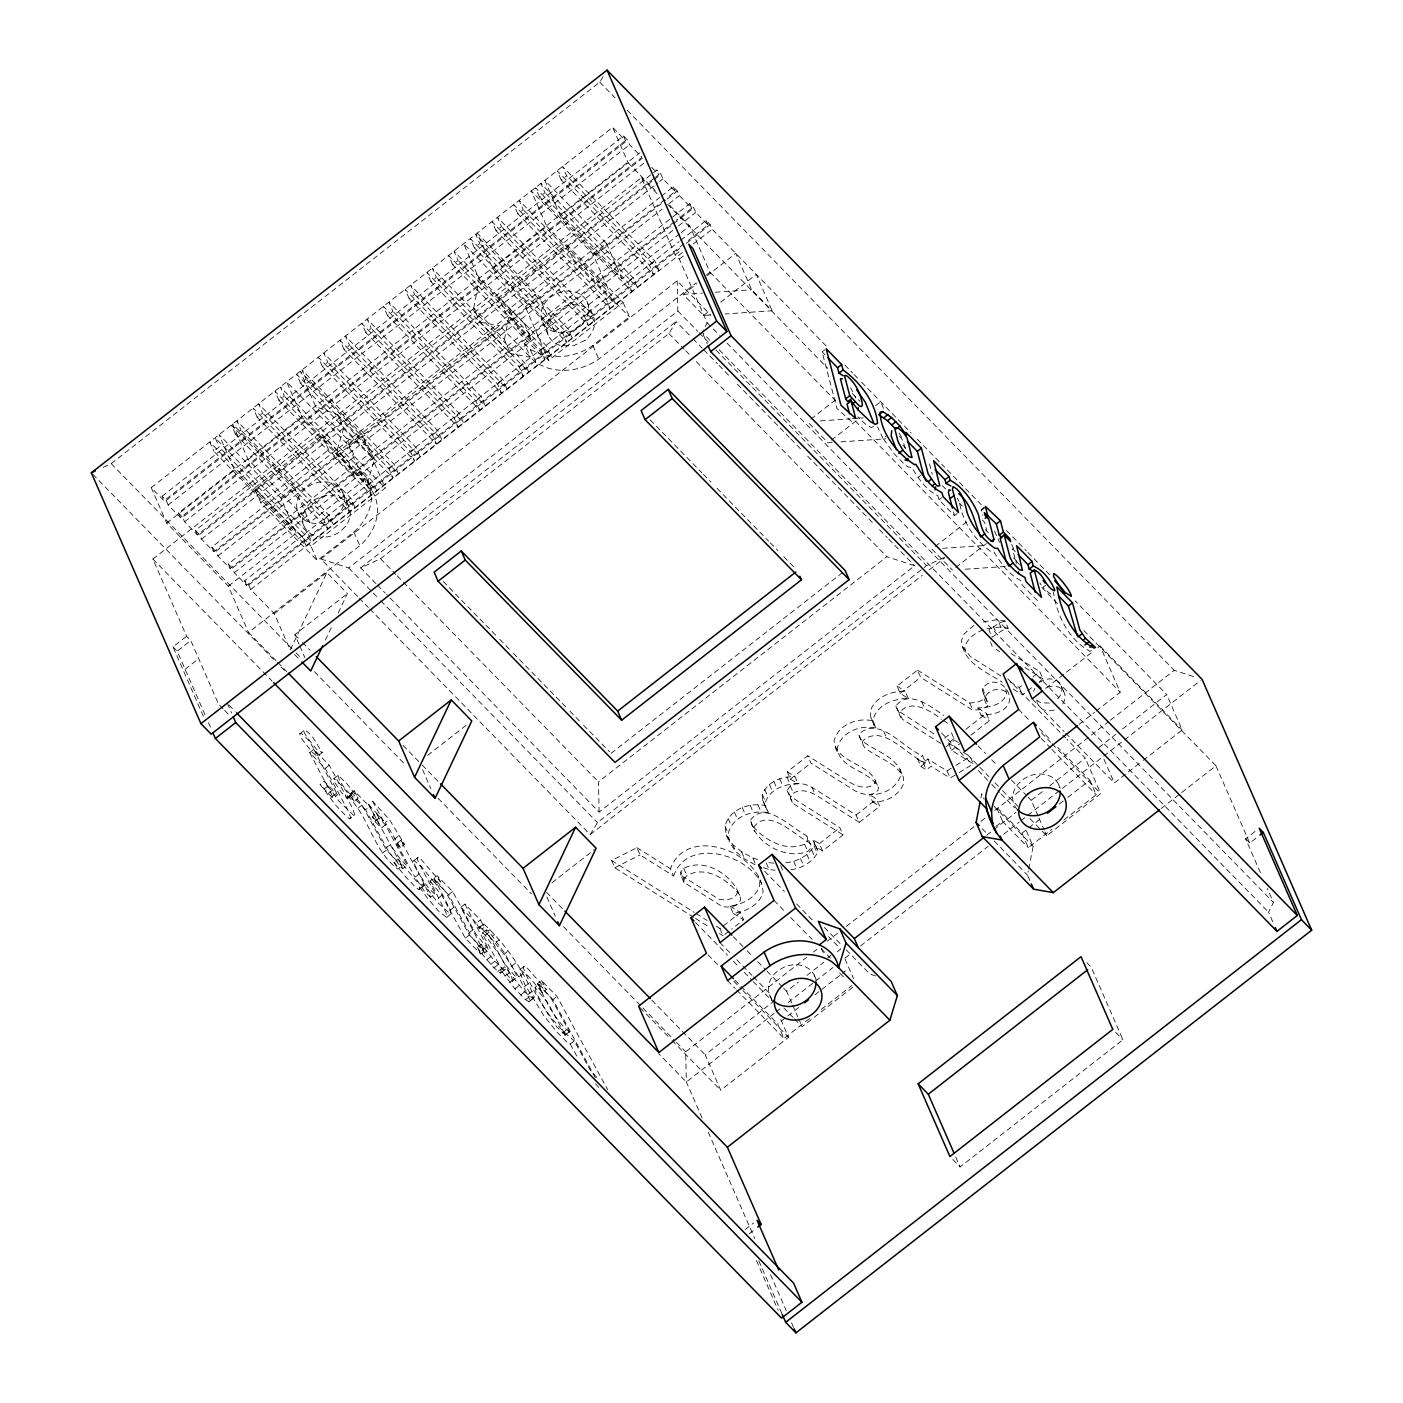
<?xml version="1.0" encoding="UTF-8"?>
<svg xmlns="http://www.w3.org/2000/svg" width="1403" height="1403" viewBox="0 0 1403 1403"><rect width="100%" height="100%" fill="white"/><g stroke="black" fill="none" stroke-linecap="round" stroke-linejoin="round"><path stroke-width="0.75" stroke-dasharray="5 3.75" d="M680.736 875.121L680.771 872.07L683.699 868.369C705.604 856.847 735.838 876.524 740.661 899.446C738.697 907.127 728.823 907.636 722.387 906.619L683.927 882.399L680.736 875.121L719.213 899.341C725.649 900.358 735.523 899.849 737.487 892.185L736.645 888.011M683.927 882.399L683.945 879.348L680.771 872.07M693.731 917.334L614.777 867.738L611.603 860.46L636.927 847.675L640.101 854.953L673.65 876.016L670.476 868.738C686.418 824.666 759.935 850.902 763.057 891.677C760.023 905.023 745.694 911.74 733.208 913.318L730.034 906.04C742.52 904.461 756.848 897.745 759.882 884.399L758.339 876.191M673.65 876.016C686.751 837.398 746.256 853.392 761.513 883.452M347.593 795.922C369.27 816.774 373.058 850.639 397.821 869.071L401.889 865.897L369.69 806.62L354.205 790.766L347.593 795.922L347.155 798.412L341.332 792.362L334.23 781.611L333.932 778.56L338.018 775.385L346.506 783.172L358.151 798.079L354.082 801.253L342.437 786.346L333.932 778.56M785.838 862.775C796.974 861.74 808.496 855.9 814.073 845.921L814.371 842.519L812.144 839.012M790.994 869.702C801.446 868.457 812.039 862.512 817.247 853.199L817.546 849.797L814.371 842.519M1005.846 689.013L1006.547 693.1C1003.706 705.446 988.501 707.48 977.838 707.936L981.013 715.214C991.693 714.741 1006.88 712.706 1009.722 700.378C1010.616 685.839 992.131 674.65 982.784 688.364L982.451 690.977L988.308 704.692L987.344 706.393L980.732 709.515L972.893 710.286L920.684 677.368L917.509 670.108L897.026 686.102L900.2 693.363L908.267 698.431C894.483 698.326 877.787 704.359 873.35 718.687L874.122 725.298L875.91 728.052C860.565 724.579 841.256 731.822 837.223 748.167C839.818 769.861 870.088 769.984 878.541 787.907L877.98 790.205C872.368 797.342 861.933 794.273 855.041 790.836L810.916 763.074L807.742 755.814L787.258 771.79L790.433 779.068L798.114 783.891C785.382 783.47 770.194 789.03 765.529 801.867L765.74 807.286L768.563 812.811C752.657 809.584 732.594 816.3 728.227 833.417L729.35 842.203L735.821 851.709L744.677 859.022L756.059 865.283L752.867 858.005L741.503 851.744L732.647 844.448L726.175 834.925L725.053 826.139C729.42 809.04 749.483 802.306 765.389 805.532L768.563 812.811M982.784 688.364L988.308 704.692M473.67 308.099L479.23 279.25L463.656 243.719L525.266 306.783L548.696 360.413L623.072 302.346L566.602 244.525L498.749 297.506L505.098 312.045L530.878 338.421L524.354 343.525L530.299 357.151L510.569 353.661L479.826 322.181L473.67 308.099L504.414 339.579L510.569 353.661M504.414 339.579L510.043 310.8L479.23 279.25M980.925 797.816L981.732 793.712L984.117 799.166M1029.767 880.365L1027.47 875.086L1028.276 870.982M1028.68 868.948L1033.169 846.395L1025.453 828.699M875.91 728.052L872.719 720.791C857.391 717.319 838.082 724.544 834.048 740.889C836.626 762.583 866.914 762.706 875.367 780.629L874.788 782.944C869.176 790.064 858.759 786.995 851.867 783.558L807.742 755.814M276.075 660.673L248.506 632.455L359.799 545.679A52.402 43.142 -23.6 0 0 372.374 491.296L336.176 453.292L343.56 428.581L337.404 414.481L315.815 406.835L300.26 371.304L361.851 434.369L385.281 487.998L310.905 546.065L317.253 560.604L353.837 532.053A52.402 43.142 -23.6 0 0 371.374 499.573L370.602 488.121L366.429 477.669L360.939 471.11L354.415 476.196L328.635 449.819L322.287 435.263L254.434 488.244L260.783 502.8L317.253 560.604M337.404 414.481L368.147 445.961L374.303 460.044L366.884 484.736L360.939 471.11M859.057 735.628L861.109 739.907C873.438 750.587 891.87 754.428 900.06 769.51L900.551 775.964C896.184 788.521 882.224 795.361 869.457 794.554L872.631 801.832C885.398 802.621 899.358 795.799 903.725 783.225L903.234 776.788C895.044 761.706 876.612 757.866 864.283 747.168L859.057 735.628L859.846 733.295C880.61 715.793 904.128 749.43 922.437 755.463L925.612 762.723L920.894 766.406L917.72 759.146L922.437 755.463M862.249 742.889L863.02 740.574C883.802 723.054 907.303 756.708 925.612 762.723M535.034 987.431L535.999 992.114L546.346 1011.633L556.658 1026.715L565.391 1035.168L569.46 1031.977L551.467 998.831L540.436 985.064L539.12 984.257L535.034 987.431L547.398 1002.023L565.391 1035.168M539.12 984.257L538.752 985.204C545.977 1002.128 555.413 1020.49 569.46 1031.977M1033.66 691.293L1034.87 688.224M520.11 969.508L527.984 975.769L542.312 992.693L546.381 989.518L527.247 968.088L524.178 966.334L520.11 969.508L519.338 971.279L524.968 984.818L543.838 1015.649L557.482 1032.643L568.285 1043.341L570.214 1044.007L574.283 1040.833L589.979 1069.717L596.801 1077.434M524.178 966.334L523.407 968.105C534.508 995.236 551.204 1022.857 574.283 1040.833M765.74 807.286L762.566 800.008L762.355 794.607C767.02 781.752 782.19 776.192 794.94 776.631L798.114 783.891M338.228 612.953L347.4 593.592L326.899 572.599L290.193 650.01L274.304 613.655L250.716 589.506L248.734 584.963L244.631 580.754L678.929 241.684M325.391 640.049L332.721 624.563M750.552 820.106C765.266 799.096 792.327 829.033 806.322 835.416L810.39 844.115A6.962 5.735 -23.6 0 1 807.76 851.428C785.961 860.127 755.06 843.501 750.552 820.106L754.376 831.365M753.727 827.367C768.441 806.357 795.501 836.311 809.496 842.677L810.39 844.115M223.147 708.848L218.552 704.148L190.773 640.557L186.617 636.296L152.874 559.043L641.452 177.637L675.124 254.802L679.315 259.099L707.094 322.725L702.342 332.529L709.988 340.35M1272.784 921.824L1268.61 912.283L1273.415 902.445L1267.33 888.52M430.037 880.996L441.682 895.219L465.287 938.169L480.773 954.005L484.842 950.831L469.374 934.977L445.768 892.045L434.106 877.822L450.17 909.705L450.626 914.265L437.28 902.129L423.46 883.715L419.392 886.906L426.968 897.604L438.139 910.67L446.557 917.457L446.101 912.879L430.037 880.996L437.175 875.7L452.66 891.554L476.231 934.486L488.788 949.831L484.719 953.005L472.162 937.66L448.592 894.728L433.106 878.892L436.403 884.995L440.489 881.821L437.175 875.7M338.018 775.385L339.859 781.401L345.401 789.188L351.224 795.238L351.662 792.73L352.591 793.432L361.992 805.059L386.404 850.043L401.889 865.897M512.533 981.188L511.692 976.769L500.415 956.162L485.228 935.257A6.962 1.175 52 0 0 482.158 933.539L500.082 966.369L512.533 981.188L517.023 977.225L515.76 973.577L504.484 952.97L489.296 932.083A6.962 1.175 52 0 0 486.227 930.364L504.151 963.195L516.602 978.014M917.509 670.108L969.719 703.008L977.54 702.254L984.169 699.115L985.134 697.414L983.363 693.363M103.243 467.287L111.188 463.604L599.765 82.163L603.939 75.288M375.934 583.56L360.659 567.917L380.511 558.727L668.915 333.563L676.193 321.55L691.486 337.211M369.883 609.077L590.172 834.61L597.468 822.596L926.576 565.655L946.429 556.465M822.579 850.937L819.387 843.659L812.933 839.801L816.108 847.079L822.579 850.937L843.063 834.943L839.871 827.682L790.906 796.834L787.048 790.503L790.275 785.908C796.939 781.436 805.375 783.891 811.934 787.276L856.058 815.038L859.232 822.316L879.716 806.322L876.542 799.061L869.457 794.554M859.232 822.316L815.108 794.554C808.549 791.169 800.113 788.714 793.449 793.186L790.24 797.781L794.08 804.112L843.063 834.943M534.157 997.13L533.035 998.603L524.599 991.833L504.782 966.72L500.713 969.894L514.919 988.852L525.546 999.708L528.966 1001.777L534.157 997.13C523.249 969.701 505.641 944.254 484 924.156L479.054 927.295L479.352 928.646L483.421 925.471L483.123 924.121M683.945 879.348L686.874 875.647C705.709 864.757 728.455 879.944 739.819 895.272M940.711 743.362L902.567 719.406L895.851 706.183C908.6 688.382 931.645 707.147 943.763 715.46M900.761 717.74L899.025 713.461C909.618 697.659 930.75 710.725 941.431 719.265M349.891 818.826L350.785 817.791L347.962 810.46L325.215 768.423L309.73 752.587L313.816 749.412L329.284 765.249L352.03 807.286L354.854 814.617L353.959 815.652L349.891 818.826L347.137 817.142L335.387 804.848L320.147 784.347L324.216 781.173L337.579 794.852L333.511 798.044L331.634 797.097L320.147 784.347M423.969 885.363L423.075 886.398L416.095 880.751L398.101 858.952L394.033 862.126L404.502 875.612L416.235 887.889L418.988 889.572L423.969 885.363L423.46 883.715M985.958 695.642C990.378 689.119 1000.672 686.926 1006.617 692.679M151.226 487.648L612.673 127.375L625.492 140.51L164.046 500.766L151.226 487.648L166.711 523.073L228.321 586.156L248.506 632.455M658.954 270.235L566.654 175.726L562.673 166.641L654.991 261.151L658.954 270.235L306.1 545.732L213.782 451.222L219.219 446.978L215.238 437.894L307.555 532.403L311.519 541.488L219.219 446.978M235.494 434.264L231.53 425.179L323.83 519.689L327.811 528.773L235.494 434.264L240.93 430.019L236.949 420.935L329.267 515.445L333.23 524.529L240.93 430.019M257.205 417.305L253.242 408.22L345.559 502.73L349.522 511.814L257.205 417.305L262.642 413.078L258.661 403.976L350.978 498.486L354.959 507.588L262.642 413.078M278.934 400.364L274.953 391.262L367.27 485.771L371.234 494.873L278.934 400.364L284.353 396.12L280.39 387.035L372.689 481.545L376.67 490.629L284.353 396.12M300.645 383.405L296.664 374.32L388.982 468.83L392.945 477.914L300.645 383.405L306.064 379.161L302.101 370.076L394.401 464.586L398.382 473.67L306.064 379.161M322.357 366.446L318.393 357.362L410.693 451.871L414.674 460.956L322.357 366.446L327.793 362.22L323.812 353.118L416.13 447.627L420.093 456.729L327.793 362.22M344.068 349.505L340.105 340.403L432.405 434.912L436.386 444.014L344.068 349.505L349.505 345.261L345.524 336.176L437.841 430.686L441.805 439.77L349.505 345.261M365.78 332.546L361.816 323.462L454.134 417.971L458.097 427.056L365.78 332.546L371.216 328.302L367.235 319.218L459.553 413.727L463.534 422.812L371.216 328.302M387.509 315.587L383.528 306.503L475.845 401.012L479.808 410.097L387.509 315.587L392.928 311.361L388.964 302.259L481.264 396.768L485.245 405.87L392.928 311.361M409.22 298.646L405.239 289.544L497.556 384.054L501.52 393.156L409.22 298.646L414.639 294.402L410.676 285.318L502.976 379.827L506.957 388.912L414.639 294.402M430.931 281.687L426.968 272.603L519.268 367.112L523.249 376.197L430.931 281.687L436.368 277.443L432.387 268.359L524.704 362.868L528.668 371.953L436.368 277.443M452.643 264.729L448.679 255.644L540.979 350.154L544.96 359.238L452.643 264.729L458.079 260.502L454.098 251.4L546.416 345.91L550.379 354.994L458.079 260.502M474.354 247.787L470.391 238.685L562.708 333.195L566.672 342.279L474.354 247.787L479.791 243.543L475.81 234.459L568.127 328.951L572.108 338.053L479.791 243.543M496.083 230.829L492.102 221.744L584.42 316.236L588.383 325.338L496.083 230.829L501.502 226.584L497.539 217.5L589.839 312.01L593.82 321.094L501.502 226.584M517.795 213.87L513.814 204.785L606.131 299.295L610.095 308.379L517.795 213.87L523.214 209.643L519.25 200.541L611.55 295.051L615.531 304.135L523.214 209.643M539.506 196.929L535.543 187.827L627.842 282.336L631.824 291.421L539.506 196.929L544.943 192.685L540.962 183.6L633.279 278.092L637.243 287.194L544.943 192.685M561.218 179.97L557.254 170.885L649.554 265.377L653.535 274.479L561.218 179.97L566.654 175.726M162.064 496.224L623.511 135.968L627.615 140.16L629.596 144.702L641.908 157.311L180.461 517.567L168.15 504.975L166.168 500.433L162.064 496.224L164.046 500.766M166.168 500.433L627.615 140.16M168.15 504.975L629.596 144.702M180.461 517.567L178.462 513.024L639.926 152.769M166.711 523.073L234.547 470.11L219.078 434.667L280.67 497.732L296.156 533.175L228.321 586.156M679.596 233.845L621.932 278.846L560.323 215.764L628.158 162.818L612.673 127.375M492.751 268.622L546.749 226.374L531.263 190.931L592.873 253.996L608.358 289.439L554.325 331.617L492.751 268.622L477.23 233.126L538.84 296.191L554.325 331.617M653.745 178.602L197.385 534.894L184.565 521.776L182.565 517.233L642.328 158.293M184.565 521.776L646.011 161.503M197.385 534.894L195.385 530.352L656.85 170.096L660.953 174.288L662.935 178.83L675.246 191.439L666.635 198.156M655.447 177.287L658.831 174.638L656.85 170.096M664.917 199.507L213.782 551.695L201.488 539.103L199.489 534.561L652.465 180.917M654.166 179.584L660.953 174.288M201.488 539.103L657.849 182.811M659.55 181.478L662.935 178.83M260.783 502.8L328.635 449.819M505.098 312.045L572.968 259.064L566.602 244.525M213.782 551.695L211.8 547.152L659.691 197.49M661.374 196.157L673.265 186.897L677.368 191.089L679.35 195.631L691.661 208.24L676.158 220.341M336.176 453.292L499.591 325.706L536.314 363.307L547.854 368.024A52.402 43.142 -23.6 0 0 598.818 359.08L696.274 282.88M280.67 497.732L294.244 487.139L232.652 424.074L248.121 459.5L309.73 522.582L363.763 480.387L348.277 444.961L286.686 381.897L302.189 417.392L363.763 480.387M348.277 444.961L361.851 434.369M525.266 306.783L538.84 296.191M592.873 253.996L606.447 243.403L544.838 180.338L560.323 215.764M674.44 221.674L230.197 568.496L217.886 555.904L215.904 551.361L665.478 200.366M667.179 199.033L677.368 191.089M217.886 555.904L662.128 209.082M669.021 203.698L679.35 195.631M354.415 476.196L348.049 461.657L354.573 456.554L346.629 438.385L315.815 406.835M548.696 360.413L517.988 328.986L524.512 323.883L498.749 297.506M230.197 568.496L228.215 563.953L671.002 218.272M672.703 216.939L689.662 203.698L693.766 207.89L695.765 212.432L708.059 225.041L685.681 242.509M683.962 243.859L246.612 585.297L234.301 572.705L232.319 568.162L671.721 225.111M673.405 223.796L693.766 207.89M234.301 572.705L676.825 227.216M678.543 225.883L695.765 212.432M680.63 240.369L706.077 220.499L710.181 224.69L712.163 229.233L828.051 347.874M306.1 545.732L302.119 536.63L307.555 532.403M323.83 519.689L329.267 515.445M345.559 502.73L350.978 498.486M367.27 485.771L372.689 481.545M388.982 468.83L394.401 464.586M410.693 451.871L416.13 447.627M432.405 434.912L437.841 430.686M454.134 417.971L459.553 413.727M475.845 401.012L481.264 396.768M497.556 384.054L502.976 379.827M519.268 367.112L524.704 362.868M540.979 350.154L546.416 345.91M562.708 333.195L568.127 328.951M584.42 316.236L589.839 312.01M606.131 299.295L611.55 295.051M627.842 282.336L633.279 278.092M649.554 265.377L654.991 261.151M248.734 584.963L679.648 248.541M686.435 243.245L710.181 224.69M250.716 589.506L682.893 252.084M693.222 244.017L712.163 229.233M679.315 259.099L684.418 255.118M204.996 714.758L177.199 651.15L190.773 640.557M524.354 343.525L530.352 349.68L541.909 354.38L554.483 356.608A52.402 43.142 -23.6 0 0 592.855 345.454L629.438 316.885L623.072 302.346M357.66 596.556L320.936 558.955L677.193 280.828L710.847 315.272M185.126 669.301L198.682 658.708M706.533 274.865L709.971 272.2L689.767 225.901L668.74 204.347M274.304 613.655L326.899 572.599M710.111 315.009L703.692 315.447L683.173 294.437L696.747 283.844M706.919 275.9L735.768 253.382L751.64 289.755L772.159 310.747L725.088 313.974M320.936 558.955L348.733 567.952L677.859 311.01L677.193 280.828M360.659 567.917L676.193 321.55M298.997 644.223L294.823 634.647L347.4 593.592M703.692 315.447L708.778 311.466M720.651 302.206L756.27 274.392L772.159 310.747M299.821 733.804L303.89 730.63M851.621 421.654L836.907 408.501L822.105 351.907L824.824 349.785M318.165 755.866L309.309 741.275A14.451 2.438 52 0 0 300.593 733.295A14.451 2.438 52 0 0 302.399 739.714L312.308 752.359L317.394 756.375L322.252 752.674L313.378 738.083A14.451 2.438 52 0 0 304.697 730.121A14.451 2.438 52 0 0 306.468 736.54L316.377 749.184L322.252 752.674M325.215 768.423L329.284 765.249M324.058 789.03L328.127 785.855M328.179 793.572L332.248 790.398M810.934 419.111L836.381 399.241M331.634 797.097L335.703 793.923M348.523 796.606L352.591 793.432M347.155 798.412L351.224 795.238M347.874 798.517L351.943 795.343M357.923 808.233L361.992 805.059M427.669 755.358L466.673 724.895M831.453 440.121L860.285 417.603M875.56 405.677L880.646 401.714L883.978 409.36M372.654 801.323L382.914 820.159L378.845 823.333L368.586 804.515L372.654 801.323L389.385 819.51L404.467 844.325L400.399 847.517L396.839 843.852L400.907 840.678L404.467 844.325M385.422 824.824L381.353 828.016L374.899 821.404L372.391 816.721L376.46 813.547L378.968 818.23L385.422 824.824L406.537 863.915L406.695 865.616L402.626 868.79L389.368 852.849L365.622 809.794L369.69 806.62M374.899 821.404L378.968 818.23M400.399 847.517L385.316 822.684L389.385 819.51M957.162 513.533L954.443 515.655L938.958 499.819L937.923 495.803C926.208 490.243 918.281 478.476 911.88 467.567L908.092 466.989L904.637 464.551L893.992 453.643L883.013 438.35L885.731 436.228M394.331 839.187L398.399 836.013M386.263 847.815L390.332 844.641L400.381 859.232L406.695 865.616M382.335 853.234L386.404 850.043M397.838 842.782L401.907 839.608M418.147 857.408L417.112 858.198L418.357 862.161L434.299 892.08L434.632 894.027L430.563 897.218L413.043 861.372L418.147 857.408L421.11 859.39L440.489 881.821M918.018 477.458L920.736 475.336M430.563 897.218L424.355 891.133L414.972 877.208L419.041 874.034L400.907 840.678M418.988 889.572L423.075 886.398M611.059 753.306L843.449 571.88M938.958 499.819L941.676 497.697M438.315 898.13L442.401 894.956M448.592 894.728L452.66 891.554M599.116 812.056L598.467 781.874L886.871 556.71L914.668 565.707L599.116 812.056L386.632 594.521M450.117 910.214L454.186 907.04M446.557 917.457L450.626 914.265M484.719 953.005L460.815 907.25L464.884 904.076L480.37 919.912L483.421 925.471M984.029 507.448L981.311 509.57L982.801 515.462M935.292 546.433L967.526 521.267M981.1 510.674L984.485 508.026L941.729 464.253M479.352 928.646L476.283 923.104L480.37 919.912M590.172 834.61L922.35 575.283M929.224 569.916L944.71 557.815M469.233 932.749L473.302 929.575M465.287 938.169L469.374 934.977M479.054 927.295L484 924.156M479.931 927.33L482.158 929.049L486.227 925.875M482.334 933.048L486.403 929.873M482.158 929.049L485.947 932.732L490.015 929.558M552.028 882.68L594.434 849.569M955.811 567.443L986.344 543.592M485.228 935.257L489.296 932.083M480.773 954.005L477.178 947.393L481.247 944.201L494.803 961.195L504.361 969.894L505.326 969.368L504.782 966.72M485.947 932.732L490.594 937.695L494.663 934.521M481.86 950.638L485.929 947.463M490.594 937.695L495.189 943.044L499.258 939.87M500.713 969.894L501.257 972.56L500.275 973.068L493.979 967.842L482.018 953.952L486.104 950.778M486.718 959.792L490.787 956.618M490.734 964.387L494.803 961.195M530.088 1000.321L518.882 976.909L503.975 954.356L508.044 951.164M493.979 967.842L498.047 964.65M497.837 971.49L501.906 968.298M500.275 973.068L505.326 969.368M511.955 965.878L516.023 962.704M504.992 976.032L509.061 972.858M509.727 982.416L513.796 979.241M518.882 976.909L522.951 973.735M514.919 988.852L518.987 985.678M524.389 986.66L528.457 983.485M790.433 779.068L810.916 763.074M900.2 693.363L920.684 677.368M520.531 995.025L524.599 991.833M1045.603 585.297L1042.885 587.419L1050.303 594.03L1050.163 591.294M1004.986 620.985L999.129 623.107L988.799 629.965L991.974 637.243L1002.321 630.385L1008.161 628.263L1004.986 620.985L996.533 619.775L979.943 622.511M542.312 992.693L537.454 983.766L541.523 980.574L557.009 996.428L607.692 1089.763M528.177 994.394L532.246 991.202M525.546 999.708L529.615 996.533M528.966 1001.777L533.035 998.603M595.346 1077.714L552.94 999.602L557.009 996.428M562.252 1033.152L566.321 1029.977M944.622 738.136L951.462 732.804L954.636 740.065L958.249 742.433M564.76 1035.344L568.829 1032.152M819.387 843.659L839.871 827.682M856.058 815.038L876.542 799.061M917.72 759.146L923.192 762.618L927.857 758.988L947.007 770.843L950.182 778.104L957.32 773.737M959.108 772.632L973.366 763.881L951.515 750.272L948.34 743.011L956.881 736.329M965.825 729.35L986.309 713.355L989.483 720.616L968.999 736.61M1010.107 681.823L1019.297 687.61L1022.699 684.945M1032.941 676.947L1039.781 671.616L1042.955 678.877L1039.535 681.542M946.096 746.729L954.636 740.065M716.249 926.208L719.932 928.523L740.416 912.529L743.59 919.807L731.647 929.119M920.894 766.406L926.366 769.896L931.031 766.266L950.182 778.104M951.515 750.272L960.055 743.608M1013.282 689.083L1022.471 694.871L1025.891 692.205M1027.592 690.872L1032.713 686.874M724.807 934.451L729.928 930.452M1079.188 724.316L1094.586 712.286M1096.287 710.953L1120.225 692.223L1100.04 645.941L1094.954 649.905M702.131 1118.103L686.348 1081.976L685.681 1051.776L806.532 957.425M813.442 952.041L816.897 949.34M827.244 941.255L837.609 933.17M846.237 926.436L973.998 826.683M980.907 821.299L986.081 817.247M994.709 810.513L1089.675 736.382M1091.394 735.032L1108.668 721.563M1110.387 720.213L1174.276 670.336L1196.11 677.386M827.717 957.828L830.979 955.285M996.025 826.437L1002.549 821.334L996.2 806.795L1021.963 833.172L1028.329 847.728L1052.075 829.173M780.805 1019.56L788.539 1037.273L720.704 1090.254L705.218 1054.81L773.071 1001.847L753.288 981.609M791.801 1003.057L786.627 991.255L798.447 982.03M806.9 975.436L823.789 962.248M837.293 951.708L840.66 949.059L828.507 936.608M986.783 835.188L991.956 831.155M993.675 829.822L1016.035 812.355M1038.115 816.072L1031.223 800.306L1043.043 791.064M1049.795 785.803L1085.256 758.111L1067.017 739.434M1098.83 747.518L1115.788 734.278M1122.575 728.981L1166.665 694.555L1075.154 600.87M774.316 1013.299L686.348 1081.976L658.814 1053.776M776.034 1011.949L781.208 1007.898M788.1 1002.514L832.944 967.509M845.027 958.074L851.919 952.69M860.548 945.955L988.186 846.307M1003.706 834.189L1019.227 822.07M1020.946 820.72L1026.137 816.686M1027.855 815.336L1102.021 757.427M1103.74 756.077L1122.716 741.258M1124.434 739.925L1200.337 680.665M809.443 1018.596L783.996 1038.466L777.648 1023.927L786.136 1017.298M787.82 1015.982L799.692 1006.705M814.968 994.78L845.5 970.946M1021.963 833.172L1042.324 817.283M1059.283 804.042L1066.07 798.745M1067.771 797.413L1089.833 780.208L1057.774 747.378M821.316 1009.336L851.867 985.485M1063.948 819.913L1096.181 794.747L1089.833 780.208M1065.649 733.138L1114.315 782.944L1141.446 761.759M1143.147 760.444L1182.15 729.981L1166.665 694.555M1042.166 831.12L1046.726 835.802L1100.741 793.537L1085.256 758.111M745.151 1229.554L753.639 1222.942M1260.385 872.631L1245.618 838.836L1257.509 829.559M749.255 1233.763L756.042 1228.467M1245.618 838.836L1249.722 843.028L1258.21 836.416M952.83 1159.509L960.073 1166.945L1122.926 1039.781L1091.166 967.07L1086.816 962.616M248.121 459.5L302.189 417.392M681.297 232.512L689.767 225.901M1045.761 688.294L1093.253 651.238M794.519 1018.894L802.113 1026.68L852.796 987.203M1161.175 808.514L1180.011 793.817M1181.729 792.485L1215.98 765.775L1081.503 628.123M203.382 716.319L173.007 646.853L186.617 636.296M413.043 861.372L414.078 860.583L421.549 866.861L436.403 884.995M675.124 254.802L681.981 249.541M973.91 625.405L964.142 633.893L961.616 640.031C962.09 662.602 986.432 671.809 1002.251 682.156M947.007 770.843L954.145 766.459M955.917 765.372L970.192 756.62L973.366 763.881M1039.22 682.559L1044.27 679.789L1049.672 678.806L1054.81 679.613A14.451 11.908 -23.6 0 1 1061.738 691.153A14.451 11.908 -23.6 0 1 1056.266 700.027M614.777 867.738L640.101 854.953M873.508 426.477L871.263 427.582L866.177 424.706L857.671 416.884M983.117 629.772C975.173 633.086 967.018 638.47 964.79 647.292L965.562 653.903M1091.359 650.624L1089.938 651.29C1068.805 639.68 1056.81 615.549 1053.46 592.241M807.216 836.837A6.962 5.735 -23.6 0 1 804.568 844.15C785.645 852.568 762.758 839.327 751.201 824.087M986.888 628.719L999.725 627.036L1008.161 628.263M1047.462 687.067L1052.846 686.067L1057.985 686.891A14.451 11.908 -23.6 0 1 1064.912 698.431A14.451 11.908 -23.6 0 1 1060.861 706.042M1049.356 703.061L1040.605 702.728L1036.414 699.992M1054.355 710.041L1048.918 710.918L1043.797 710.006L1039.588 707.27L1037.133 703.184L1036.852 698.571M908.267 698.431L905.093 691.153C891.308 691.048 874.613 697.081 870.176 711.409L870.93 718.02L874.122 725.298M683.173 294.437L702.429 293.122M715.267 292.245L751.64 289.755M820.387 420.882L850.341 418.831M852.48 418.69L863.178 417.954M832.33 442.471L828.051 442.769L807.549 421.759M840.888 441.875L885.819 438.806M942.606 548.345L985.397 545.416M965.264 569.215L1005.916 566.426M773.912 863.161L765.968 862.319L769.142 869.597L775.105 870.211M479.826 322.181L499.591 325.706M752.867 858.005L758.479 859.864M763.53 867.738L769.142 869.597M875.595 976.014L869.755 973.963L844.027 947.621M346.629 438.385L368.147 445.961M434.632 894.027L428.441 887.959L419.041 874.034M353.959 815.652L339.456 801.674L324.216 781.173M948.34 743.011L961.09 750.938M962.914 752.078L970.192 756.62M730.034 906.04L740.416 912.529M733.208 913.318L743.59 919.807M897.026 686.102L905.093 691.153M933.942 733.839L897.587 710.462M787.258 771.79L794.94 776.631M1011.019 653.5L1039.781 671.616M996.218 649.466L999.813 651.729M1024.979 667.565L1042.955 678.877M1000.9 676.036L970.525 656.604L962.388 646.625M943.272 720.423L948.779 723.895M636.927 847.675L670.476 868.738M611.603 860.46L694.222 912.371M696.063 913.528L707.077 920.438M695.555 918.491L710.251 927.716M719.441 933.486L723.106 935.783M872.631 801.832L879.716 806.322M977.838 707.936L986.309 713.355M981.013 715.214L989.483 720.616M599.765 82.163L615.04 97.807M627.264 110.311L1174.276 670.336M651.711 167.343L658.831 174.638M844.852 365.078L852.498 372.9M854.024 374.461L860.127 380.704M861.582 382.212L911.178 432.983M917.299 439.244L940.203 462.692M1006.53 530.597L1026.365 550.888M1027.89 552.449L1050.759 575.879M822.105 351.907L824.929 354.784M1015.316 551.66L1012.51 548.783L1016.351 563.48M982.258 519.917L984.625 522.354L986.712 530.404M628.158 162.818L655.201 190.51M1100.04 645.941L1182.15 729.981M1013.562 557.885L1020.893 565.391M641.452 177.637L658.253 194.842M667.425 204.224L827.858 368.463M852.305 393.489L859.951 401.311M902.725 445.102L905.794 448.241M942.465 485.771L945.517 488.91M959.266 502.993L962.318 506.115M985.239 529.58L988.308 532.702M1015.807 560.867L1018.859 563.988M1041.78 587.454L1058.581 604.658M1037.413 600.589L1021.928 584.735L1020.823 580.526C1008.757 574.634 1000.409 562.708 993.605 551.484L990.676 551.432C974.489 539.927 963.037 522.337 959.494 502.783M709.971 272.2L837.03 402.275M855.392 421.093L1120.225 692.223M931.908 549.082L952.409 570.092M707.094 322.725L719.336 335.264M727 343.104L1273.415 902.445M719.16 349.75L1268.61 912.283M677.859 311.01L697.694 331.318M699.22 332.879L708.375 342.262M716.004 350.066L926.576 565.655M693.012 338.772L702.184 348.172M703.71 349.733L717.477 363.815M719.002 365.376L731.226 377.898M737.347 384.159L789.31 437.368M790.854 438.929L801.551 449.889M807.654 456.15L861.161 510.92M862.687 512.498L873.385 523.442M879.506 529.703L887.152 537.542M888.678 539.103L914.668 565.707M1032.205 698.887L1064.123 731.577M1007.705 678.719L1065.491 737.873M668.915 333.563L684.155 349.172M685.681 350.732L690.241 355.415M696.344 361.658L886.871 556.71M1039.465 728.631L1051.671 741.135M546.749 226.374L608.358 289.439M1018.631 709.48L1029.276 720.37M1041.429 732.822L1050.549 742.169M1052.075 743.73L1100.741 793.537M572.968 259.064L629.438 316.885M1041.236 738.487L1050.391 747.869M1051.917 749.43L1096.181 794.747M977.996 745.8L985.607 753.586M991.693 759.812L997.779 766.038M1011.458 780.05L1026.663 795.624M1028.189 797.185L1031.223 800.306M650.203 419.918L660.831 430.791M662.356 432.352L701.833 472.776M703.359 474.337L710.953 482.106M717.021 488.314L727.648 499.205M729.174 500.766L768.651 541.19M770.177 542.733L777.771 550.52M783.839 556.728L794.466 567.619M1002.549 821.334L1028.329 847.728M1115.683 1032.362L1122.926 1039.781M343.56 428.581L374.303 460.044M764.635 871.228L784.4 891.466M796.571 903.918L807.216 914.826M808.742 916.369L814.81 922.595M354.573 456.554L385.281 487.998M322.287 435.263L348.049 461.657M839.731 973.068L844.273 977.733M443.278 581.543L484.456 623.704M485.982 625.264L498.188 637.751M499.714 639.312L511.902 651.816M513.428 653.377L554.623 695.537M556.149 697.098L568.338 709.585M569.864 711.146L582.07 723.632M583.595 725.211L609.533 751.745M380.511 558.727L395.751 574.336M397.277 575.896L598.467 781.874M733.418 936.766L745.572 949.217M747.097 950.778L751.657 955.443M757.743 961.669L765.354 969.455M766.862 971.016L782.067 986.59M783.593 988.133L786.627 991.255M377.46 585.121L385.106 592.943M720.002 942.623L730.647 953.514M736.733 959.74L741.293 964.405M742.801 965.965L751.938 975.313M753.446 976.856L771.703 995.551M783.874 1008.003L792.993 1017.35M695.502 922.455L727.438 955.145M733.523 961.371L738.083 966.036M744.169 972.261L751.78 980.048M348.733 567.952L379.248 599.204M380.774 600.765L597.468 822.596M302.119 536.63L209.819 442.12L213.782 451.222M254.434 488.244L310.905 546.065M734.909 980.171L739.486 984.853M741.012 986.414L777.648 1023.927M234.547 470.11L296.156 533.175M707.954 954.777L718.599 965.667M733.804 981.241L741.398 989.027M742.924 990.571L788.539 1037.273M359.186 598.116L368.358 607.517M727.526 980.644L735.154 988.466M736.68 990.027L783.996 1038.466M178.462 513.024L182.565 517.233M195.385 530.352L199.489 534.561M228.215 563.953L232.319 568.162M294.823 634.647L300.926 640.908M302.452 642.469L310.098 650.29M403.064 745.467L419.181 761.969M422.233 765.109L439.034 782.295M546.609 892.413L563.375 909.6M651.834 1000.164L705.218 1054.81M111.188 463.604L294.525 651.325M296.068 652.886L302.171 659.147M314.395 671.651L404.538 763.951M438.157 798.36L531.369 893.781M563.445 926.646L674.983 1040.833M676.509 1042.394L685.681 1051.776M640.119 1007.757L670.529 1038.886M672.055 1040.43L720.704 1090.254M294.595 654.517L300.452 660.515M277.601 662.251L286.791 671.651M92.861 474.354L274.883 660.708M281.003 666.969L285.581 671.669M152.874 559.043L272.059 681.069M376.46 813.547L382.914 820.159M537.454 983.766L552.94 999.602M365.622 809.794L350.136 793.958L354.082 801.253M372.391 816.721L378.845 823.333M460.815 907.25L476.283 923.104M228.935 705.043L235.055 711.321M224.673 710.427L229.268 715.127M967.632 754.761L978.277 765.67M979.803 767.231L988.922 776.578M995.008 782.821L1001.093 789.047M1002.619 790.608L1017.824 806.199M1029.995 818.65L1040.658 829.559M941.623 733.067L972.086 764.249M978.172 770.475L990.343 782.944M991.868 784.505L999.48 792.309M1001.005 793.87L1014.702 807.9M993.833 806.111L1033.169 846.395M982.153 828.682L988.186 834.873M994.236 841.046L1027.47 875.086M824.368 927.488L842.519 946.078M774.035 900.428L784.68 911.336M790.766 917.562L812.056 939.379M821.193 948.726L830.313 958.074M211.8 547.152L215.904 551.361M173.007 646.853L177.199 651.15M368.586 804.515L385.316 822.684M595.451 1083.695L599.537 1088.325M495.189 943.044L503.975 954.356M477.178 947.393L482.018 953.952M899.025 433.106L902.603 438.665M870.93 718.02L872.719 720.791M850.516 387.579L855.83 398.119M1039.886 582.859L1041.149 584.981M957.249 498.135L958.968 501.239M541.523 980.574L546.381 989.518M570.214 1044.007L577.071 1056.652M464.884 904.076L488.788 949.831M481.247 944.201L484.842 950.831M396.839 843.852L414.972 877.208M394.033 862.126L397.821 869.071M313.816 749.412L337.579 794.852M309.73 752.587L333.511 798.044M354.205 790.766L358.151 798.079M400.697 863.599L402.626 868.79M816.108 847.079L817.546 849.797M883.013 438.35L877.524 426.845M762.566 800.008L765.389 805.532M1215.98 765.775L1249.722 843.028M1011.686 544.346L1015.035 551.993M1103.986 759.321L1114.315 782.944M994.517 531L999.55 542.47M1061.475 686.435L1064.649 693.713M999.129 623.107L1002.321 630.385M993.359 626.404L996.533 633.682M1019.297 687.61L1022.471 694.871M1058.546 784.33L1060.247 788.223M1038.974 818.054L1044.148 829.874M1045.007 831.856L1046.726 835.802M984.169 699.115L987.344 706.393M969.719 703.008L972.893 710.286M921.701 701.588L924.875 708.848M706.077 220.499L708.059 225.041M689.662 203.698L691.661 208.24M927.857 758.988L931.031 766.266M673.265 186.897L675.246 191.439M923.192 762.618L926.366 769.896M895.851 706.183L899.025 713.461M623.511 135.968L625.492 140.51M883.732 731.226L886.906 738.504M900.06 769.51L903.234 776.788M703.166 334.423L707.34 343.981M875.367 780.629L878.541 787.907M835.118 747.062L838.293 754.34M606.447 243.403L621.932 278.846M811.934 787.276L815.108 794.554M586.875 301.417L592.82 315.044M955.776 1157.107L960.073 1166.945M786.925 776.981L790.099 784.242M790.275 785.908L793.449 793.186M814.073 845.921L817.247 853.199M592.855 345.454L598.818 359.08M787.048 790.503L792.239 802.463M811.688 849.92L814.862 857.198M779.7 778.84L782.874 786.118M804.568 844.15L807.76 851.428M806.865 854.392L810.04 861.67M773.912 781.559L777.087 788.837M769.475 784.54L772.65 791.818M844.974 958.933L853.585 978.645M800.499 858.566L803.691 865.844M764.67 789.415L767.844 796.694M793.782 861.424L796.974 868.703M762.355 794.607L765.529 801.867M821.334 948.2L823.701 953.654M757.971 804.831L761.145 812.109M780.664 865.598L783.049 871.053M542.733 322.462L548.678 336.106M750.167 805.252L753.341 812.512M742.187 807.409L745.361 814.687M814.231 975.067L816.792 980.925M524.512 323.883L530.878 338.421M734.348 811.969L737.522 819.247M530.352 349.68L536.314 363.307M510.043 310.8L517.988 328.986M728.157 818.405L731.331 825.683M741.503 851.744L744.677 859.022M725.053 826.139L728.227 833.417M732.647 844.448L735.821 851.709M726.175 834.925L729.35 842.203M792.66 1005.039L797.816 1016.842M798.675 1018.806L802.113 1026.68M770.089 996.112L771.79 1000.023M719.932 928.523L722.317 933.977M683.699 868.369L686.874 875.647M708.269 1132.151L754.726 1238.516M770.51 1274.643L786.294 1310.77M791.555 1322.819L794.186 1328.834M758.83 1260.859L782.208 1314.401M756.463 1260.631L778.121 1310.209M366.429 477.669L372.374 491.296M546.889 896.955L555.255 916.089M342.542 492.155L348.505 505.799M353.837 532.053L359.799 545.679M422.531 769.633L430.896 788.767M294.244 487.139L309.73 522.582M298.401 513.217L304.363 526.844M299.839 646.134L304.854 657.621M244.631 580.754L246.612 585.297M227.391 703.482L231.565 713.022M208.468 722.65L211.046 728.578M990.465 642.065L992.202 646.345M419.392 886.906L419.9 888.537M953.461 511.885L954.443 515.655M929.54 463.849L932.293 474.337M905.233 448.434L902.988 441.086A6.962 1.175 52 0 0 897.657 434.211M1017.491 809.689A24.465 20.133 -23.6 0 1 1017.701 784.487L1022.121 780.156A24.465 20.133 -23.6 0 1 1059.774 787.627M771.983 999.094A24.465 20.133 -23.6 0 1 777.806 970.894L783.207 967.561A24.465 20.133 -23.6 0 1 815.792 980.101M339.263 513.042L334.843 517.391A24.465 20.133 -23.6 0 1 297.19 509.92A24.465 20.133 -23.6 0 1 325.812 481.878A24.465 20.133 -23.6 0 1 339.263 513.042M345.226 526.686L340.789 531.018A24.465 20.133 -23.6 0 1 303.153 523.547A24.465 20.133 -23.6 0 1 331.757 495.505A24.465 20.133 -23.6 0 1 345.226 526.686M579.158 326.636L573.757 329.986A24.465 20.133 -23.6 0 1 541.014 313.851A24.465 20.133 -23.6 0 1 575.949 292.28A24.465 20.133 -23.6 0 1 579.158 326.636M585.121 340.28L573.687 345.717L561.481 345.769A24.465 20.133 -23.6 0 1 550.765 316.832A24.465 20.133 -23.6 0 1 586.98 308.414A24.465 20.133 -23.6 0 1 585.121 340.28"/><path stroke-width="1.5" d="M1018.403 573.581L1018.56 571.863M985.152 518.338L987.87 516.216L984.362 512.621L985.134 515.515L988.694 519.163L993.938 539.296L992.973 541.681C982.837 536.542 980.697 524.564 978.382 514.498C972.612 501.029 963.247 487.227 950.094 480.264L949.094 476.511L933.609 460.675L939.764 485.771L937.485 486.069L934.889 483.807L928.137 473.811L921.385 448.153L905.917 432.299L906.671 435.491L899.937 426.126L891.536 417.55L882.838 411.605L880.137 412.166C880.575 433.194 897.376 453.467 914.458 464.603L915.949 464.375C922.367 475.301 930.294 487.051 941.992 492.628L943.044 496.627L958.512 512.481L952.462 489.401L953.111 486.631C962.563 491.296 964.861 503.116 967.105 512.516C972.086 526.914 982.679 539.226 994.745 548.257L997.673 548.292C1004.478 559.534 1012.826 571.459 1024.891 577.352L1025.996 581.561L1041.482 597.415L1034.274 570.039L1030.205 573.213L1035.186 592.171M1159.474 809.847L1053.32 892.641L1033.625 889.186L982.258 836.574L976.102 822.491L980.118 801.937M819.738 944.57L826.262 939.466L818.317 921.297L839.836 928.874L845.991 942.956L838.573 967.649L889.905 1020.227L727.385 1147.233L761.127 1224.486L757.743 1227.134M889.905 1020.227L897.341 995.569L891.186 981.469L839.836 928.874M857.619 409.676L858.355 407.764M891.764 430.809L891.151 436.017L896.429 449.697M322.637 645.854L310.712 671.02L301.908 662.023M414.551 777.332L451.257 699.922L471.759 720.932L435.07 798.342L414.551 777.332L398.68 740.977L316.201 656.551M538.927 904.654L575.616 827.244L596.135 848.254L559.429 925.664L538.927 904.654L523.038 868.299L440.56 783.856M935.012 489.822L935.608 486.929M708.164 345.892L710.672 351.609L1276.958 931.382L1297.319 915.475L731.051 335.738L692.942 248.471L688.82 244.262L726.929 331.529L211.187 734.172L200.927 723.667L91.318 472.793L607.061 70.15L1202.055 679.315L1311.682 930.189L795.939 1332.85L785.68 1322.327L782.208 1314.401M200.927 723.667L716.635 321.059L607.061 70.15M236.581 712.882L793.607 1283.166L801.937 1302.247L781.576 1318.136L215.378 738.469L235.739 722.563L233.231 716.828M461.271 550.976L434.123 572.178L438.087 581.263L615.023 762.408L849.131 579.632L845.167 570.53L668.231 389.385L641.101 410.588L645.064 419.672L801.481 579.807L621.652 720.213L465.235 560.06L461.271 550.976L617.688 711.111L621.652 720.213M438.087 581.263L465.235 560.06M645.064 419.672L672.212 398.487L668.231 389.385M843.115 375.741L838.994 373.145L837.591 367.744L841.66 364.57L826.174 348.733L840.993 405.327L855.69 418.48L851.13 400.96L847.044 404.152L849.587 413.867M838.994 373.145L843.063 369.954L841.66 364.57M398.68 740.977L451.257 699.922M851.709 398.47L847.622 401.661L845.693 398.855L849.762 395.664L844.466 375.53L846.483 375.636C855.462 382.51 860.653 393.629 862.424 404.59L861.688 406.502L859.285 405.923L849.762 395.664M852.095 404.169L854.813 402.047M882.838 411.605L878.769 414.779L887.468 420.725L895.868 429.3M883.89 417.726L887.976 414.534M887.468 420.725L891.536 417.55M891.764 424.916L895.851 421.742M897.218 428.248L899.937 426.126M898.779 453.327L902.848 450.153L898.06 441.699L894.991 429.476L895.833 427.634L898.025 427.95L901.726 431.037A6.962 1.175 52 0 1 907.057 437.911L912.02 457.483L909.039 456.747L902.848 450.153M926.243 481.176L924.068 476.985L917.316 451.328L921.385 448.153M617.688 711.111L795.799 572.056M928.418 481.527L931.136 479.405M932.171 485.929L934.889 483.807M950.883 485.999L946.025 483.439L945.026 479.703L949.094 476.511M946.025 483.439L950.094 480.264M949.989 498.679L954.058 495.505M523.038 868.299L575.616 827.244M1001.865 537.893L999.287 535.244L996.376 523.933L1000.444 520.759L985.38 506.378L987.87 516.216M984.713 533.894L980.644 537.086C974.261 522.232 972.332 504.834 958.775 493.733M991.22 541.418L993.938 539.296M999.287 535.244L1003.355 532.07L1000.444 520.759M1004.18 535.017L1000.111 538.191L1006.056 560.919L1008.897 566.198L1012.966 563.006L1010.125 557.745L1004.18 535.017L1010.634 541.628L1009.809 538.664L1003.355 532.07M1033.38 571.161L1029.206 569.144L1027.978 564.62L1032.064 561.446L1016.579 545.609L1022.471 570.39L1019.402 569.688L1012.966 563.006M1029.206 569.144L1033.274 565.953C1043.288 570.46 1050.759 580.158 1054.846 590.119L1054.372 590.856C1044.919 586.612 1044.042 573.722 1034.274 570.039M1077.241 635.664L1068.385 605.991L1072.471 602.816L1056.985 586.963C1060.387 610.901 1072.138 636.138 1094.007 648.098L1095.445 647.449L1085.519 638.295L1079.819 629.929L1072.471 602.816M704.516 907.18L720.002 942.623L774.035 900.428L758.549 865.002L772.124 854.409L795.554 908.039L721.177 966.106L727.526 980.644L764.109 952.093A52.402 43.142 -23.6 0 1 802.463 940.922C818.58 941.887 835.434 950.392 838.573 967.649L832.032 961.897A52.402 43.142 -23.6 0 0 770.072 965.72L658.849 1052.548L638.593 1006.197L706.428 953.216L690.942 917.772L704.516 907.18L731.892 935.205M986.747 808.9L958.968 780.454L935.538 726.824L949.112 716.231L976.488 744.256M1077.995 636.944L1082.064 633.77M1082.8 640.399L1085.519 638.295M1084.887 644.994L1088.974 641.82M1089.85 647.292L1092.569 645.17M958.968 780.454L1033.345 722.387L1036.414 725.509M1053.32 892.641L1001.988 840.064C992.412 828.436 985.835 813.144 985.59 797.974A52.402 43.142 -23.6 0 1 1003.127 765.494L1039.711 736.926L1033.345 722.387M996.498 833.505L992.307 823.052L991.535 811.6A52.402 43.142 -23.6 0 1 1009.09 779.121L1077.486 725.649M858.618 948.41L854.339 938.589L983.345 837.872M804.796 1002.724L808.181 1000.076M1047.41 813.319L1055.898 806.69M918.158 1083.835L1081.011 956.671L1112.789 1029.399L949.919 1156.546L918.158 1083.835L928.295 1094.217L954.058 1153.178M1259.912 835.083L1263.296 832.435L1259.192 828.244L1297.319 915.475M928.295 1094.217L1087.728 969.754M785.68 1322.327L1301.423 919.684L1263.296 832.435M710.672 351.609L731.051 335.738M1042.376 690.942L1032.205 698.887L1016.719 663.444L1003.145 674.036L1018.631 709.48L964.598 751.657L949.112 716.231M91.318 472.793L95.299 470.952M842.414 378.81L840.397 378.705L845.693 398.855M982.258 836.574L1001.988 840.064L1000.286 836.17M950.515 490.278L949.042 489.805L948.393 492.576L952.462 508.114M904.97 459.921L907.951 460.658L907.899 458.571M843.063 369.954C860.162 382.405 875.402 401.749 877.576 423.303L875.332 424.39L870.246 421.531L858.04 409.781L851.13 400.96M987.326 515.304L996.376 523.933M716.635 321.059L726.929 331.529M827.735 357.66L837.591 367.744M907.46 441.243L917.316 451.328M935.17 469.602L945.026 479.703M1018.14 554.536L1027.978 564.62M1058.546 595.907L1068.385 605.991M1301.423 919.684L1311.682 930.189M1019.753 666.565L1022.805 669.669M1031.924 679.017L1041.044 688.364M672.212 398.487L849.131 579.632M758.549 865.002L761.601 868.124M795.554 908.039L826.262 939.466M690.942 917.772L693.994 920.894M721.177 966.106L733.383 978.61M564.9 911.161L650.326 998.603M288.317 673.212L658.849 1052.548M273.585 682.63L727.385 1147.233M761.127 1224.486L757.024 1220.294L778.753 1269.996M235.739 722.563L801.937 1302.247M935.538 726.824L938.589 729.946M976.102 822.491L979.119 825.578M772.124 854.409L854.339 938.589M845.991 942.956L897.341 995.569M990.536 819.878L993.289 823.158M856.531 389.613L865.283 402.17L873.525 422.531M1043.078 580.404L1045.095 583.052M1275.292 927.558L1276.958 931.382M1003.127 765.494L1009.09 779.121M1031.31 883.89L1033.625 889.186M985.59 797.974L991.535 811.6M986.362 809.408L992.307 823.052M799.885 576.177L801.481 579.807M764.109 952.093L770.072 965.72M794.186 1328.834L795.939 1332.85M557.763 921.824L559.429 925.664M433.404 794.501L435.07 798.342M212.782 732.541L215.378 738.469M1032.064 561.446L1033.274 565.953M1060.282 791.134A24.465 20.133 -23.6 0 1 1044.463 813.337A24.465 20.133 -23.6 0 1 1017.491 809.689M815.967 981.872A24.465 20.133 -23.6 0 1 800.148 1004.074A24.465 20.133 -23.6 0 1 773.158 1000.427M1064.667 593.557A14.451 2.438 52 0 0 1061.755 589.242A14.451 2.438 52 0 0 1054.705 580.772M1028.083 793.782L1023.646 798.132A24.465 20.133 -23.6 0 0 1037.115 829.296A24.465 20.133 -23.6 0 0 1065.736 801.253A24.465 20.133 -23.6 0 0 1028.083 793.782M1053.723 573.669L1053.6 576.528L1058.406 584.367L1065.386 592.715L1071.313 596.293A14.451 2.438 52 0 0 1065.824 586.051A14.451 2.438 52 0 0 1055.705 574.792L1053.723 573.669M789.17 981.188L783.751 984.538A24.465 20.133 -23.6 0 0 786.96 1018.894A24.465 20.133 -23.6 0 0 821.912 997.323A24.465 20.133 -23.6 0 0 789.17 981.188"/></g></svg>
